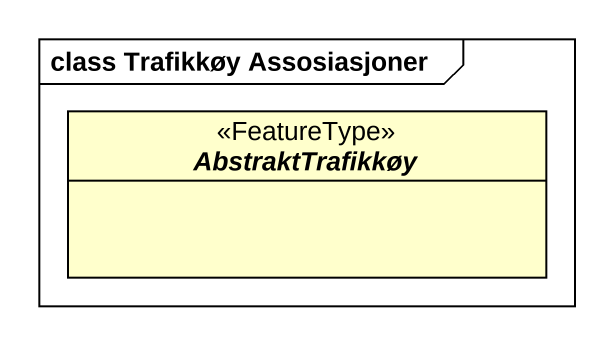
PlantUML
@startuml
mainframe class Trafikkøy Assosiasjoner
hide circle
hide empty members
abstract class AbstraktTrafikkøy <<FeatureType>>
@enduml
